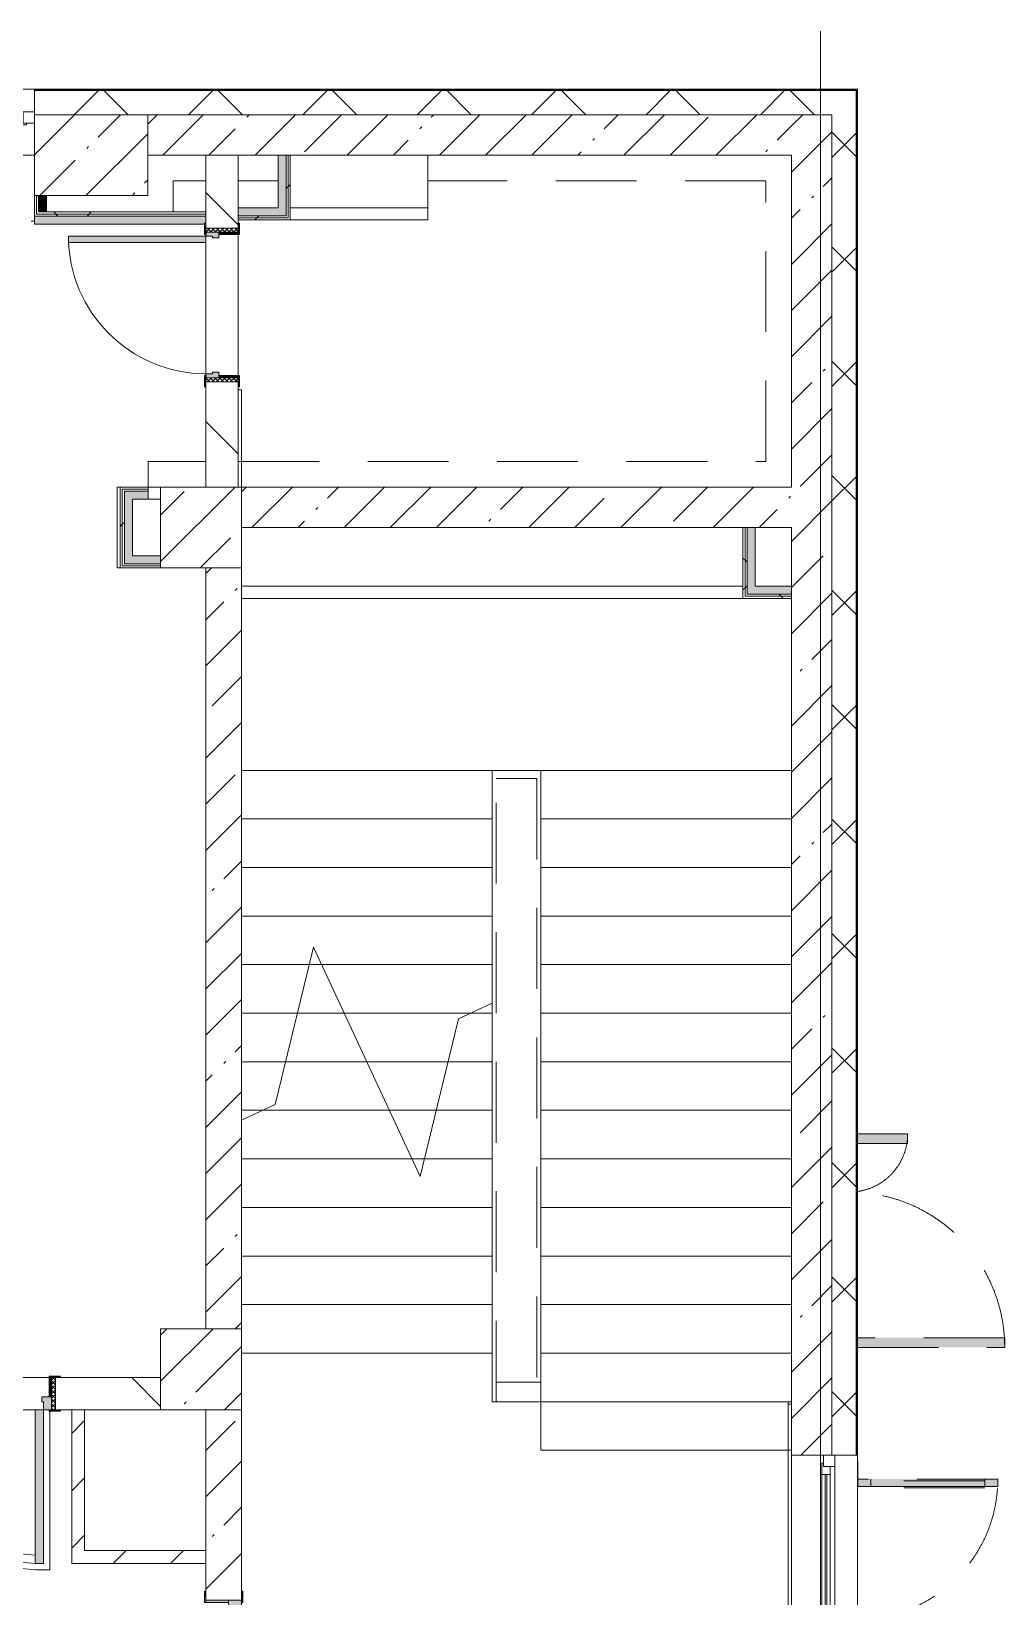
# Model space of a CAD drawing. Header units: millimetres. Extents: x 35363 to 232034, y -8553 to 29000.
# Drawn here: x 225154 to 231172, y 12246 to 21915 of the extents above; entities that cross this region are included whole.
import ezdxf

# ---------------------------------------------------------------- set-up
doc = ezdxf.new("R2010")
doc.units = ezdxf.units.MM
doc.linetypes.add('200_ШТРИХ__ш1_п0_6_', pattern=[800, 500, -300])
for name, color, linetype, lineweight in [('A-DETL-MBND-1', 7, '200_ШТРИХ__ш1_п0_6_', 9), ('A-GLAZ-2', 7, 'Continuous', 5), ('A-WALL', 7, 'Continuous', 9), ('A-WALL-2', 7, 'Continuous', 5), ('I-WALL-3', 7, 'Continuous', 5), ('S-COLS-1', 7, 'Continuous', 5), ('S-STRS-3', 7, 'Continuous', 5), ('S-STRS-MBND-2', 7, 'Continuous', 5), ('Оси', 7, 'Continuous', 9)]:
    doc.layers.add(name, color=color, linetype=linetype, lineweight=lineweight)
for name, color, linetype, lineweight, true_color in [('A-DOOR-3', 7, 'Continuous', 5, 0xaaaaaa), ('A-DOOR-4', 7, 'Continuous', 5, 0xe2e2e2), ('A-DOOR-FRAM-4', 7, 'Continuous', 5, 0xe2e2e2), ('A-DOOR-FRAM-5', 7, 'Continuous', 5, 0xaaaaaa), ('A-FLOR-1', 7, 'Continuous', 5, 0xaaaaaa), ('I-WALL-1', 7, 'Continuous', 5, 0xe7e7e7), ('I-WALL-2', 7, 'Continuous', 9, 0xe7e7e7)]:
    doc.layers.add(name, color=color, linetype=linetype, lineweight=lineweight, true_color=true_color)
pattern_1 = [(45, (105024.03, 0), (-285.1231, 285.1231), []), (45, (105309.15, 0), (-285.1231, 285.1231), [504.031, -100.806, 16.764, -84.042])]
pattern_2 = [(45, (105024.03, 0), (-353.5534, 353.5534), []), (135, (105024.03, 0), (-353.5534, -353.5534), [])]
pattern_3 = [(135, (105024.03, 0), (-353.5534, -353.5534), [])]
pattern_4 = [(45, (105024.03, 0), (-176.7767, 176.7767), [])]
pattern_5 = [(45, (105024, 0), (-530.33, 530.33), []), (135, (105024, 0), (-530.33, -530.33), [])]

# ---------------------------------------------------------------- blocks, each defined once
blk = doc.blocks.new('110_Дверь_СКБ_2Ст - Д-1_л_Лестничная клетка EIS60 2-32142534-2_6_2_птичка')
at = {"layer": 'A-DOOR-4'}
for points in [[(662.5, 110), (662.5, 1010), (612.5, 1010), (612.5, 110)], [(-587.5, 510), (-637.5, 510), (-637.5, 110), (-587.5, 110), (-587.5, 343)], [(712.5, 30), (697.5, 30), (697.5, -110), (712.5, -110)]]:
    blk.add_hatch(color=256, dxfattribs=at).paths.add_polyline_path(points)
h = blk.add_hatch(color=256, dxfattribs=at)
h.paths.add_polyline_path([(712.5, 110), (662.5, 110), (662.5, 60), (652.5, 60), (652.5, 30), (712.5, 30)])
h.paths.add_polyline_path([(-627.5, 30), (-627.5, 60), (-637.5, 60), (-637.5, 110), (-687.5, 110), (-687.5, 30)])
at = {"layer": 'A-DOOR-FRAM-4'}
for points in [[(-672.5, 110), (-672.5, 118), (-742.5, 118), (-742.5, 110)], [(767.5, 110), (767.5, 118), (697.5, 118), (697.5, 110)], [(-672.5, 30), (-687.5, 30), (-687.5, -110), (-672.5, -110)], [(-672.5, -110), (-742.5, -112.5), (-742.5, -118), (-672.5, -112.5)], [(767.5, -118), (767.5, -110), (697.5, -110), (697.5, -118)]]:
    blk.add_hatch(color=256, dxfattribs=at).paths.add_polyline_path(points)
at = {"layer": 'A-DOOR-3'}
for p, q in [((662.5, 1010), (612.5, 1010)), ((612.5, 1010), (612.5, 110)), ((662.5, 110), (662.5, 1010)), ((-637.5, 510), (-637.5, 110)), ((-587.5, 510), (-637.5, 510)), ((-587.5, 110), (-587.5, 510)), ((-637.5, 110), (-587.5, 110)), ((612.5, 110), (662.5, 110))]:
    blk.add_line(p, q, dxfattribs=at)
for centre, radius, start, end in [((662.5, 110), 900, 90, 180), ((-637.5, 110), 400, 360, 90)]:
    blk.add_arc(centre, radius, start, end, dxfattribs=at)
at = {"layer": 'A-DOOR-FRAM-5'}
for p, q in [((-672.5, 118), (-742.5, 118)), ((-742.5, 118), (-742.5, 110)), ((-742.5, 110), (-672.5, 110)), ((-637.5, 110), (-687.5, 110)), ((-687.5, 110), (-687.5, 30)), ((-672.5, 110), (-672.5, 118)), ((-637.5, 60), (-637.5, 110)), ((662.5, 110), (662.5, 60)), ((712.5, 110), (662.5, 110)), ((767.5, 118), (697.5, 118)), ((697.5, 118), (697.5, 110)), ((697.5, 110), (767.5, 110)), ((712.5, 30), (712.5, 110)), ((767.5, 110), (767.5, 118)), ((-687.5, 30), (-627.5, 30)), ((-672.5, 30), (-687.5, 30)), ((-687.5, 30), (-687.5, -110)), ((-672.5, -110), (-672.5, 30)), ((-627.5, 60), (-637.5, 60)), ((-627.5, 30), (-627.5, 60)), ((662.5, 60), (652.5, 60)), ((652.5, 60), (652.5, 30)), ((652.5, 30), (712.5, 30)), ((712.5, 30), (697.5, 30)), ((697.5, 30), (697.5, -110)), ((712.5, -110), (712.5, 30)), ((-672.5, -110), (-742.5, -110)), ((-742.5, -110), (-742.5, -118)), ((-742.5, -118), (-672.5, -118)), ((-687.5, -110), (-672.5, -110)), ((-672.5, -118), (-672.5, -110)), ((697.5, -110), (712.5, -110)), ((767.5, -110), (697.5, -110)), ((697.5, -110), (697.5, -118)), ((697.5, -118), (767.5, -118)), ((767.5, -118), (767.5, -110))]:
    blk.add_line(p, q, dxfattribs=at)
blk = doc.blocks.new('120_Окно_СКБ_1Ст - 120_Окно_СКБ_1Ст 900х2500_h_ с форточкой-V124-2_6_2_птичка')
at = {"layer": 'A-GLAZ-2'}
for p, q in [((-450, -127), (-450, -57)), ((-450, -57), (-380, -57)), ((450, -57), (-450, -57)), ((-380, -57), (-380, -127)), ((380, -87), (-380, -87)), ((-380, -87), (-380, -127)), ((-330, -137), (-330, -87)), ((330, -137), (330, -87)), ((380, -127), (380, -57)), ((380, -57), (450, -57)), ((380, -127), (380, -87)), ((450, -57), (450, -127)), ((-380, -127), (-450, -127)), ((-450, -127), (-400, -127)), ((-380, -127), (-400, -127)), ((-400, -127), (-400, -137)), ((-400, -137), (400, -137)), ((400, -137), (-400, -137)), ((-330, -107), (330, -107)), ((330, -117), (-330, -117)), ((450, -127), (380, -127)), ((400, -127), (380, -127)), ((400, -127), (449.8, -127)), ((400, -137), (400, -127))]:
    blk.add_line(p, q, dxfattribs=at)
blk = doc.blocks.new('120_Окно_СКБ_1Ст - 120_Окно_СКБ_1Ст 1200х2500_h_ с форточкой2-24160662-2_6_2_птичка')
at = {"layer": 'A-GLAZ-2'}
for p, q in [((-600, -127), (-600, -57)), ((-600, -57), (-530, -57)), ((600, -57), (-600, -57)), ((-530, -57), (-530, -127)), ((530, -87), (-530, -87)), ((-530, -87), (-530, -127)), ((-480, -137), (-480, -87)), ((480, -137), (480, -87)), ((530, -127), (530, -57)), ((530, -57), (600, -57)), ((530, -127), (530, -87)), ((600, -57), (600, -127)), ((-530, -127), (-600, -127)), ((-600, -127), (-550, -127)), ((-530, -127), (-550, -127)), ((-550, -127), (-550, -137)), ((-550, -137), (550, -137)), ((550, -137), (-550, -137)), ((-480, -107), (480, -107)), ((480, -117), (-480, -117)), ((600, -127), (530, -127)), ((550, -127), (530, -127)), ((550, -127), (600, -127)), ((550, -137), (550, -127))]:
    blk.add_line(p, q, dxfattribs=at)
blk = doc.blocks.new('110_Дверь_СКБ_1Ст_Внутренняя1 - Д-8 950x2100h_охрана-V121-2_6_2_птичка')
at = {"layer": 'A-DOOR-3'}
h = blk.add_hatch(dxfattribs=at)
h.set_pattern_fill('FP_96', color=256, style=0, pattern_type=2)
h.set_pattern_definition([(135, (1826.41, 164.685), (-14.14214, -14.14214), []), (225, (1826.41, 164.685), (14.14214, -14.14214), [])])
h.paths.add_polyline_path([(487.5, 100), (462.5, 100), (462.5, -100), (487.5, -100)])
at = {"layer": 'A-DOOR-4'}
h = blk.add_hatch(color=256, dxfattribs=at)
h.paths.add_polyline_path([(-437.5, 100), (-437.5, 20), (-402.5, 20), (-402.5, 60), (-412.5, 60), (-412.5, 100), (-421.3, 100)])
h.paths.add_polyline_path([(437.5, 100), (437.5, 60), (427.5, 60), (427.5, 20), (462.5, 20), (462.5, 100)])
at = {"layer": 'A-DOOR-FRAM-4'}
for points in [[(397.5, 950), (397.5, 100), (437.5, 100), (437.5, 950)], [(-492.5, 108), (-492.5, 100), (-422.5, 100), (-422.5, 108)], [(489.8, 108), (447.5, 108), (447.5, 100), (517.5, 100), (517.5, 108)], [(-422.5, 20), (-437.5, 20), (-437.5, -100), (-422.5, -100)], [(462.5, 20), (447.5, 20), (447.5, -100), (462.5, -100)], [(-492.5, -100), (-492.5, -108), (-422.5, -108), (-422.5, -100)], [(517.5, -100), (447.5, -100), (447.5, -108), (517.5, -108)]]:
    blk.add_hatch(color=256, dxfattribs=at).paths.add_polyline_path(points)
at = {"layer": 'A-DOOR-FRAM-5'}
h = blk.add_hatch(dxfattribs=at)
h.set_pattern_fill('FP_97', color=256, style=0, pattern_type=2)
h.set_pattern_definition([(45, (-296.384, 164.685), (-14.1421, 14.1421), []), (135, (-296.384, 164.685), (-14.1421, -14.1421), [])])
h.paths.add_polyline_path([(-437.5, 100), (-462.5, 100), (-462.5, -100), (-437.5, -100)])
at = {"layer": 'A-DOOR-3'}
for p, q in [((437.5, 950), (397.5, 950)), ((397.5, 950), (397.5, 100)), ((437.5, 100), (437.5, 950)), ((397.5, 100), (437.5, 100))]:
    blk.add_line(p, q, dxfattribs=at)
blk.add_arc((437.5, 100), 850, 90, 180, dxfattribs=at)
at = {"layer": 'A-DOOR-FRAM-5'}
for p, q in [((-422.5, 108), (-492.5, 108)), ((-492.5, 108), (-492.5, 100)), ((-492.5, 100), (-422.5, 100)), ((-437.5, 100), (-462.5, 100)), ((-462.5, 100), (-462.5, -100)), ((-412.5, 100), (-437.5, 100)), ((-437.5, 100), (-437.5, 20)), ((-437.5, -100), (-437.5, 100)), ((-422.5, 100), (-437.5, 100)), ((-437.5, 100), (-437.5, 99)), ((-437.5, 99), (-422.5, 99)), ((-422.5, 100), (-422.5, 108)), ((-422.5, 99), (-422.5, 100)), ((-412.5, 60), (-412.5, 100)), ((437.5, 100), (437.5, 60)), ((462.5, 100), (437.5, 100)), ((517.5, 108), (447.5, 108)), ((447.5, 108), (447.5, 100)), ((462.5, 100), (447.5, 100)), ((447.5, 100), (447.5, 99)), ((447.5, 100), (517.5, 100)), ((447.5, 99), (462.5, 99)), ((462.5, 20), (462.5, 100)), ((487.5, 100), (462.5, 100)), ((462.5, 100), (462.5, -100)), ((462.5, 99), (462.5, 100)), ((487.5, -100), (487.5, 100)), ((517.5, 100), (517.5, 108)), ((-437.5, 20), (-402.5, 20)), ((-422.5, 20), (-437.5, 20)), ((-437.5, 20), (-437.5, -100)), ((-422.5, -100), (-422.5, 20)), ((-402.5, 60), (-412.5, 60)), ((-402.5, 20), (-402.5, 60)), ((437.5, 60), (427.5, 60)), ((427.5, 60), (427.5, 20)), ((427.5, 20), (462.5, 20)), ((462.5, 20), (447.5, 20)), ((447.5, 20), (447.5, -100)), ((462.5, -100), (462.5, 20)), ((-422.5, -100), (-492.5, -100)), ((-492.5, -100), (-492.5, -108)), ((-492.5, -108), (-422.5, -108)), ((-462.5, -100), (-437.5, -100)), ((-437.5, -100), (-422.5, -100)), ((-422.5, -108), (-422.5, -100)), ((447.5, -100), (462.5, -100)), ((517.5, -100), (447.5, -100)), ((447.5, -100), (447.5, -108)), ((447.5, -108), (517.5, -108)), ((462.5, -100), (487.5, -100)), ((517.5, -108), (517.5, -100))]:
    blk.add_line(p, q, dxfattribs=at)
blk = doc.blocks.new('BSC_Колонна _Прямоугольная - 700х500-23282984-2_6_2_птичка')
at = {"layer": 'S-COLS-1'}
h = blk.add_hatch(dxfattribs=at)
h.set_pattern_fill('FP_148', color=256, style=0, pattern_type=2)
h.set_pattern_definition([(45, (-120500, -21150), (-285.1231, 285.1231), []), (45, (-120214.88, -21150), (-285.1231, 285.1231), [504.031, -100.806, 16.764, -84.042])])
h.paths.add_polyline_path([(-350, -250), (350, -250), (350, 250), (-350, 250), (-350, 65.7)])
for p, q in [((350, 250), (-350, 250)), ((-350, 250), (-350, -250)), ((350, -250), (350, 250)), ((-350, -250), (350, -250))]:
    blk.add_line(p, q, dxfattribs=at)
blk = doc.blocks.new('110_Дверь_СКБ_2Ст_Наружная - ДН-3_1_л__ Двухстворчатая 1200 х2900 из подвала EI30-23667726-2_6_2_птичка')
at = {"layer": 'A-DETL-MBND-1'}
for points in [[(679.5, 79), (679.5, 989), (619.5, 989), (619.5, 79)], [(-580.5, 79), (-580.5, 389), (-640.5, 389), (-640.5, 79)]]:
    blk.add_hatch(color=256, dxfattribs=at).paths.add_polyline_path(points)
for p, q in [((679.5, 989), (619.5, 989)), ((619.5, 989), (619.5, 79)), ((679.5, 79), (679.5, 989)), ((-640.5, 389), (-640.5, 79)), ((-580.5, 389), (-640.5, 389)), ((-580.5, 79), (-580.5, 389))]:
    blk.add_line(p, q, dxfattribs=at)
for centre, radius, start, end in [((679.5, 29), 960, 90, 176.98148), ((-640.5, 29), 360, 8.16602, 90)]:
    blk.add_arc(centre, radius, start, end, dxfattribs=at)
blk = doc.blocks.new('Дверь_Витражная_СКБ_2Ст - ВН-6-31912847-2_6_2_птичка')
at = {"layer": 'A-DETL-MBND-1'}
for points in [[(-643, -20), (-643, -370), (-598, -370), (-598, -20)], [(562, -884), (607, -884), (607, -20), (562, -20)]]:
    blk.add_hatch(color=256, dxfattribs=at).paths.add_polyline_path(points)
for p, q in [((-607, -20), (-715, -20)), ((-715, -20), (-607, -20)), ((-598, -20), (-643, -20)), ((-643, -370), (-643, -20)), ((-598, -20), (-643, -20)), ((-643, -20), (-643, -370)), ((-607, -370), (-607, -20)), ((-598, -370), (-598, -20)), ((-598, -370), (-598, -20)), ((562, -20), (607, -20)), ((562, -884), (562, -20)), ((562, -20), (562, -884)), ((607, -20), (562, -20)), ((607, -884), (607, -20)), ((607, -884), (607, -20)), ((607, -20), (715, -20)), ((607, -20), (715, -20)), ((607, -884), (607, -20)), ((-643, -100), (-598, -100)), ((-633, -290), (-633, -100)), ((-589, -290), (-589, -100)), ((553, -804), (553, -100)), ((607, -100), (562, -100)), ((597, -804), (597, -100)), ((-643, -290), (-598, -290)), ((-643, -370), (-598, -370)), ((-643, -370), (-598, -370)), ((607, -804), (562, -804)), ((607, -884), (562, -884)), ((562, -884), (607, -884))]:
    blk.add_line(p, q, dxfattribs=at)
for centre, radius, start, end in [((-607, -20), 350, 270, 0), ((607, -20), 864, 180, 270)]:
    blk.add_arc(centre, radius, start, end, dxfattribs=at)
blk = doc.blocks.new('BSC_Колонна _Прямоугольная - 500х500-22291386-2_6_2_птичка')
at = {"layer": 'S-COLS-1'}
h = blk.add_hatch(dxfattribs=at)
h.set_pattern_fill('FP_169', color=256, style=0, pattern_type=2)
h.set_pattern_definition([(45, (-121180, -13650), (-285.1231, 285.1231), []), (45, (-120894.88, -13650), (-285.1231, 285.1231), [504.031, -100.806, 16.764, -84.042])])
h.paths.add_polyline_path([(-250, -250), (250, -250), (250, 250), (-250, 250)])
for p, q in [((250, 250), (-250, 250)), ((-250, 250), (-250, -250)), ((250, -250), (250, 250)), ((-250, -250), (250, -250))]:
    blk.add_line(p, q, dxfattribs=at)
blk = doc.blocks.new('BSC_Колонна _Прямоугольная - 500х500-V179-2_6_2_птичка')
at = {"layer": 'S-COLS-1'}
h = blk.add_hatch(dxfattribs=at)
h.set_pattern_fill('FP_178', color=256, style=0, pattern_type=2)
h.set_pattern_definition([(45, (-121180, -18850), (-285.1231, 285.1231), []), (45, (-120894.88, -18850), (-285.1231, 285.1231), [504.031, -100.806, 16.764, -84.042])])
h.paths.add_polyline_path([(-250, -250), (250, -250), (250, 250), (-250, 250), (-250, 15.6)])
for p, q in [((250, 250), (-250, 250)), ((-250, 250), (-250, -250)), ((250, -250), (250, 250)), ((-250, -250), (250, -250))]:
    blk.add_line(p, q, dxfattribs=at)
blk = doc.blocks.new('110_Дверь_СКБ_2Ст - Д-6_п__ ДОО_Дв_1450x2100h_Дверь из раздевальной в коридор-32371698-2_6_2_птичка')
at = {"layer": 'A-DOOR-3'}
h = blk.add_hatch(dxfattribs=at)
h.set_pattern_fill('FP_184', color=256, style=0, pattern_type=2)
h.set_pattern_definition([(225, (1576.41, -164.685), (-14.14214, 14.14214), []), (135, (1576.41, -164.685), (14.14214, 14.14214), [])])
h.paths.add_polyline_path([(737.5, -100), (737.5, 100), (712.5, 100), (712.5, -100)])
at = {"layer": 'A-DOOR-4'}
h = blk.add_hatch(color=256, dxfattribs=at)
h.paths.add_polyline_path([(-637.5, -100), (-637.5, -50), (-627.5, -50), (-627.5, -20), (-687.5, -20), (-687.5, -100)])
h.paths.add_polyline_path([(662.5, -100), (712.5, -100), (712.5, -20), (652.5, -20), (652.5, -50), (662.5, -50)])
for points in [[(-637.5, -450), (-587.5, -450), (-587.5, -100), (-637.5, -100)], [(612.5, -1050), (662.5, -1050), (662.5, -100), (612.5, -100), (612.5, -509.9)]]:
    blk.add_hatch(color=256, dxfattribs=at).paths.add_polyline_path(points)
at = {"layer": 'A-DOOR-FRAM-4'}
for points in [[(-672.5, 100), (-672.5, 108), (-742.5, 108), (-742.5, 100)], [(-672.5, -20), (-672.5, 100), (-687.5, 100), (-687.5, -20)], [(767.5, 100), (767.5, 108), (697.5, 108), (697.5, 100)], [(712.5, -20), (712.5, 100), (697.5, 100), (697.5, -20)], [(-672.5, -108), (-672.5, -100), (-742.5, -100), (-742.5, -108)], [(767.5, -108), (767.5, -100), (697.5, -100), (697.5, -108)]]:
    blk.add_hatch(color=256, dxfattribs=at).paths.add_polyline_path(points)
at = {"layer": 'A-DOOR-FRAM-5'}
h = blk.add_hatch(dxfattribs=at)
h.set_pattern_fill('FP_185', color=256, style=0, pattern_type=2)
h.set_pattern_definition([(315, (-546.384, -164.685), (-14.1421, -14.1421), []), (225, (-546.384, -164.685), (-14.1421, 14.1421), [])])
h.paths.add_polyline_path([(-687.5, -100), (-687.5, 100), (-712.5, 100), (-712.5, -100)])
at = {"layer": 'A-DOOR-3'}
for p, q in [((-637.5, -100), (-587.5, -100)), ((-637.5, -450), (-637.5, -100)), ((-587.5, -100), (-587.5, -450)), ((612.5, -100), (662.5, -100)), ((612.5, -1050), (612.5, -100)), ((662.5, -100), (662.5, -1050)), ((-587.5, -450), (-637.5, -450)), ((662.5, -1050), (612.5, -1050))]:
    blk.add_line(p, q, dxfattribs=at)
for centre, radius, start, end in [((-637.5, -100), 350, 270, 0), ((662.5, -100), 950, 180, 270)]:
    blk.add_arc(centre, radius, start, end, dxfattribs=at)
at = {"layer": 'A-DOOR-FRAM-5'}
for p, q in [((-742.5, 108), (-672.5, 108)), ((-742.5, 100), (-742.5, 108)), ((-672.5, 100), (-742.5, 100)), ((-712.5, 100), (-687.5, 100)), ((-712.5, -100), (-712.5, 100)), ((-687.5, 100), (-687.5, -100)), ((-687.5, 100), (-672.5, 100)), ((-687.5, -20), (-687.5, 100)), ((-672.5, 108), (-672.5, 100)), ((-672.5, 100), (-672.5, -20)), ((697.5, 100), (697.5, 108)), ((697.5, 108), (767.5, 108)), ((697.5, -20), (697.5, 100)), ((697.5, 100), (712.5, 100)), ((767.5, 100), (697.5, 100)), ((712.5, -100), (712.5, 100)), ((712.5, 100), (737.5, 100)), ((712.5, 100), (712.5, -20)), ((737.5, 100), (737.5, -100)), ((767.5, 108), (767.5, 100)), ((-687.5, -20), (-627.5, -20)), ((-687.5, -100), (-687.5, -20)), ((-672.5, -20), (-687.5, -20)), ((-637.5, -50), (-637.5, -100)), ((-627.5, -50), (-637.5, -50)), ((-627.5, -20), (-627.5, -50)), ((652.5, -20), (712.5, -20)), ((652.5, -50), (652.5, -20)), ((662.5, -50), (652.5, -50)), ((662.5, -100), (662.5, -50)), ((712.5, -20), (697.5, -20)), ((712.5, -20), (712.5, -100)), ((-742.5, -100), (-672.5, -100)), ((-742.5, -108), (-742.5, -100)), ((-672.5, -108), (-742.5, -108)), ((-687.5, -100), (-712.5, -100)), ((-637.5, -100), (-687.5, -100)), ((-672.5, -100), (-672.5, -108)), ((712.5, -100), (662.5, -100)), ((697.5, -108), (697.5, -100)), ((697.5, -100), (767.5, -100)), ((767.5, -108), (697.5, -108)), ((737.5, -100), (712.5, -100)), ((767.5, -100), (767.5, -108))]:
    blk.add_line(p, q, dxfattribs=at)
blk = doc.blocks.new('Зашивка приборов отопления30 - Зашивка приборов отопления-33323465-2_6_2_птичка')
at = {"layer": 'A-WALL-2'}
for p, q in [((121290.8, 18669.6), (124390.8, 18669.6)), ((124390.8, 18669.6), (121290.8, 18669.6)), ((121290.8, 18594.6), (124390.8, 18594.6))]:
    blk.add_line(p, q, dxfattribs=at)
blk = doc.blocks.new('Зашивка приборов отопления44 - Зашивка приборов отопления-33398827-2_6_2_птичка')
at = {"layer": 'A-WALL-2'}
for p, q in [((122140.8, 18669.6), (122140.8, 18994.6)), ((121290.8, 18669.6), (122140.8, 18669.6)), ((122141.3, 18669.6), (121290.8, 18669.6)), ((122141.3, 18594.6), (122141.3, 18669.6)), ((121290.8, 18594.6), (122141.3, 18594.6))]:
    blk.add_line(p, q, dxfattribs=at)

msp = doc.modelspace()

# ---------------------------------------------------------------- hatches: boundary and pattern name
at = {"layer": 'A-WALL-2'}
h = msp.add_hatch(dxfattribs=at)
h.set_pattern_fill('FP_83', color=256, style=0, pattern_type=2)
h.set_pattern_definition(pattern_2)
h.paths.add_polyline_path([(230104, 21400), (230254, 21400), (230254, 21550), (225174.2, 21550), (225174.2, 21400), (229420.4, 21400)])
h.paths.add_polyline_path([(211074, 21400), (211874.5, 21400), (211874.5, 21550), (210574.2, 21550), (210574.2, 21400)])
h.paths.add_polyline_path([(212774.5, 21400), (214074.5, 21400), (214074.5, 21550), (212774.5, 21550)])
h.paths.add_polyline_path([(215374, 21400), (216274, 21400), (216274, 21550), (214974.5, 21550), (214974.5, 21400)])
h.paths.add_polyline_path([(224274.2, 21400), (224274.2, 21550), (222924.5, 21550), (222924.5, 21400), (223953.8, 21400)])
h.paths.add_polyline_path([(221124.5, 21400), (222024.5, 21400), (222024.5, 21550), (220624.5, 21550), (220624.5, 21400)])
h.paths.add_polyline_path([(217174, 21400), (218324.5, 21400), (218324.5, 21550), (217174, 21550)])
h.paths.add_polyline_path([(207553.9, 21400), (208274.2, 21400), (208274.2, 21550), (207074, 21550), (207074, 21400)])
h.paths.add_polyline_path([(203909.5, 21400), (206174, 21400), (206174, 21550), (201634, 21550), (201634, 21400), (202087.3, 21400)])
h.paths.add_polyline_path([(198334, 21400), (198334, 21550), (198084, 21550), (198084, 21400)])
h = msp.add_hatch(dxfattribs=at)
h.set_pattern_fill('FP_83', color=256, style=0, pattern_type=2)
h.set_pattern_definition(pattern_2)
h.paths.add_polyline_path([(230104, -250), (230254, -250), (230254, 7700), (230104, 7700), (230104, -100)])
h.paths.add_polyline_path([(230254, 10000), (230254, 11920), (230104, 11920), (230104, 10000)])
h.paths.add_polyline_path([(230254, 13120), (230254, 21400), (230104, 21400), (230104, 13120)])
at = {"layer": 'I-WALL-1'}
for points in [[(226687.1, 20775), (226730, 20775), (226730, 21150), (226680, 21150), (226680, 20775)], [(226680, 20775), (226680, 20825), (226434, 20825), (226434, 20775)], [(226226, 20724), (226231.5, 20730), (226234, 20730), (226231.5, 20774), (225174, 20774), (225174, 20724), (225776, 20724)], [(225779.6, 18625), (225776, 19025), (225729.6, 19025), (225729.6, 18625), (225776, 18625)], [(229629, 18487.5), (229629, 18850), (229579, 18850), (229579, 18487.5)], [(225954, 18625), (225954, 18675), (225779.6, 18675), (225779.6, 18625)], [(229854, 18437.5), (229854, 18487.5), (229579, 18487.5), (229579, 18437.5)]]:
    msp.add_hatch(color=256, dxfattribs=at).paths.add_polyline_path(points)
at = {"layer": 'I-WALL-2'}
for points in [[(225249, 20799), (225249, 20900), (225199, 20900), (225199, 20799)], [(225779.6, 19025), (225876, 19025), (225876, 19075), (225729.6, 19075), (225729.6, 19025), (225776, 19025)]]:
    msp.add_hatch(color=256, dxfattribs=at).paths.add_polyline_path(points)
at = {"layer": 'I-WALL-3'}
h = msp.add_hatch(dxfattribs=at)
h.set_pattern_fill('FP_91', color=256, style=0, pattern_type=2)
h.set_pattern_definition(pattern_1)
h.paths.add_polyline_path([(222024.5, 21150), (222024.5, 21400), (221124.5, 21400), (221124.5, 21150), (221220.5, 21150)])
h.paths.add_polyline_path([(222924.5, 21150), (224274.2, 21150), (224274.2, 21400), (222924.5, 21400), (222924.5, 21215.7)])
h.paths.add_polyline_path([(226231.5, 21150), (226234, 21150), (226234, 21400), (225874, 21400), (225874, 21150)])
h.paths.add_polyline_path([(218324.5, 21150), (218324.5, 21400), (217174, 21400), (217174, 21150)])
h.paths.add_polyline_path([(213174, 21150), (214074.5, 21150), (214074.5, 21400), (212774.5, 21400), (212774.5, 21150), (213020.5, 21150)])
h.paths.add_polyline_path([(206161.5, 21150), (206174, 21150), (206174, 21400), (205824, 21400), (205824, 21150), (206149, 21150)])
h.paths.add_polyline_path([(208274.2, 21150), (208274.2, 21400), (207074, 21400), (207074, 21150), (207553.9, 21150)])
h.paths.add_polyline_path([(211874.5, 21150), (211874.5, 21400), (211074, 21400), (211074, 21150), (211198.3, 21150)])
h.paths.add_polyline_path([(214974.5, 21150), (215374, 21150), (215374, 21400), (214974.5, 21400), (214974.5, 21215.7)])
h.paths.add_polyline_path([(216074, 21150), (216274, 21150), (216274, 21400), (216074, 21400), (216074, 21215.7)])
h = msp.add_hatch(dxfattribs=at)
h.set_pattern_fill('FP_91', color=256, style=0, pattern_type=2)
h.set_pattern_definition(pattern_1)
h.paths.add_polyline_path([(229854, 21150), (229854, 21400), (226234, 21400), (226234, 21150), (229420.4, 21150)])
h = msp.add_hatch(dxfattribs=at)
h.set_pattern_fill('FP_91', color=256, style=0, pattern_type=2)
h.set_pattern_definition(pattern_1)
h.paths.add_polyline_path([(230104, 10600), (230104, 11920), (229854, 11920), (229854, 10600), (229875.9, 10600)])
h.paths.add_polyline_path([(229854, 13120), (230104, 13120), (230104, 21400), (229854, 21400), (229854, 13577.7)])
h = msp.add_hatch(dxfattribs=at)
h.set_pattern_fill('FP_94', color=256, style=0, pattern_type=2)
h.set_pattern_definition(pattern_3)
h.paths.add_polyline_path([(226234, 19100), (226434, 19100), (226434, 19750), (226234, 19750), (226234, 19453.1)])
h.paths.add_polyline_path([(226434, 20700), (226434, 21150), (226234, 21150), (226234, 20700)])
h = msp.add_hatch(dxfattribs=at)
h.set_pattern_fill('FP_183', color=256, style=0, pattern_type=2)
h.set_pattern_definition(pattern_5)
h.paths.add_polyline_path([(226742.5, 20762.5), (226742.5, 21150), (226730, 21150), (226730, 20762.5)])
h = msp.add_hatch(dxfattribs=at)
h.set_pattern_fill('FP_183', color=256, style=0, pattern_type=2)
h.set_pattern_definition(pattern_5)
h.paths.add_polyline_path([(226755, 20750), (226755, 21150), (226742.5, 21150), (226742.5, 20750)])
h = msp.add_hatch(dxfattribs=at)
h.set_pattern_fill('FP_183', color=256, style=0, pattern_type=2)
h.set_pattern_definition(pattern_5)
h.paths.add_polyline_path([(225199, 20799), (225199, 20900), (225186.5, 20900), (225186.5, 20799)])
h = msp.add_hatch(dxfattribs=at)
h.set_pattern_fill('FP_183', color=256, style=0, pattern_type=2)
h.set_pattern_definition(pattern_5)
h.paths.add_polyline_path([(226234, 20786.5), (226231.5, 20799), (225186.5, 20799), (225186.5, 20786.5), (226231.5, 20786.5)])
h = msp.add_hatch(dxfattribs=at)
h.set_pattern_fill('FP_183', color=256, style=0, pattern_type=2)
h.set_pattern_definition(pattern_5)
h.paths.add_polyline_path([(226234, 20774), (226231.5, 20786.5), (225174, 20786.5), (225174, 20774), (226231.5, 20774)])
h = msp.add_hatch(dxfattribs=at)
h.set_pattern_fill('FP_183', color=256, style=0, pattern_type=2)
h.set_pattern_definition(pattern_5)
h.paths.add_polyline_path([(226687.1, 20762.5), (226730, 20762.5), (226730, 20775), (226434, 20775), (226434, 20762.5), (226680, 20762.5)])
h = msp.add_hatch(dxfattribs=at)
h.set_pattern_fill('FP_183', color=256, style=0, pattern_type=2)
h.set_pattern_definition(pattern_5)
h.paths.add_polyline_path([(226434, 20750), (226742.5, 20750), (226742.5, 20762.5), (226434, 20762.5)])
h = msp.add_hatch(dxfattribs=at)
h.set_pattern_fill('FP_183', color=256, style=0, pattern_type=2)
h.set_pattern_definition(pattern_5)
h.paths.add_polyline_path([(225717.1, 18600), (225717.1, 19087.5), (225704.6, 19087.5), (225704.6, 18600)])
h = msp.add_hatch(dxfattribs=at)
h.set_pattern_fill('FP_183', color=256, style=0, pattern_type=2)
h.set_pattern_definition(pattern_5)
h.paths.add_polyline_path([(225729.6, 18612.5), (225729.6, 19075), (225717.1, 19075), (225717.1, 18612.5)])
h = msp.add_hatch(dxfattribs=at)
h.set_pattern_fill('FP_91', color=256, style=0, pattern_type=2)
h.set_pattern_definition(pattern_1)
h.paths.add_polyline_path([(229566.5, 18850), (229854, 18850), (229854, 19100), (226454, 19100), (226454, 18850), (229554, 18850)])
h = msp.add_hatch(dxfattribs=at)
h.set_pattern_fill('FP_183', color=256, style=0, pattern_type=2)
h.set_pattern_definition(pattern_5)
h.paths.add_polyline_path([(229566.5, 18425), (229566.5, 18850), (229554, 18850), (229554, 18425)])
h = msp.add_hatch(dxfattribs=at)
h.set_pattern_fill('FP_183', color=256, style=0, pattern_type=2)
h.set_pattern_definition(pattern_5)
h.paths.add_polyline_path([(229579, 18437.5), (229579, 18850), (229566.5, 18850), (229566.5, 18437.5)])
h = msp.add_hatch(dxfattribs=at)
h.set_pattern_fill('FP_91', color=256, style=0, pattern_type=2)
h.set_pattern_definition(pattern_1)
h.paths.add_polyline_path([(226234, 10600), (226454, 10600), (226454, 10825), (226234, 10825), (226234, 10639.9)])
h.paths.add_polyline_path([(226404, 12225), (226454, 12225), (226454, 13400), (226234, 13400), (226234, 12225), (226374, 12225)])
h.paths.add_polyline_path([(226247.2, 13900), (226454, 13900), (226454, 18600), (226234, 18600), (226234, 13900)])
h = msp.add_hatch(dxfattribs=at)
h.set_pattern_fill('FP_183', color=256, style=0, pattern_type=2)
h.set_pattern_definition(pattern_5)
h.paths.add_polyline_path([(229854, 18412.5), (229854, 18425), (229554, 18425), (229554, 18412.5)])
h = msp.add_hatch(dxfattribs=at)
h.set_pattern_fill('FP_183', color=256, style=0, pattern_type=2)
h.set_pattern_definition(pattern_5)
h.paths.add_polyline_path([(229854, 18425), (229854, 18437.5), (229566.5, 18437.5), (229566.5, 18425)])
h = msp.add_hatch(dxfattribs=at)
h.set_pattern_fill('FP_94', color=256, style=0, pattern_type=2)
h.set_pattern_definition(pattern_3)
h.paths.add_polyline_path([(225954, 13400), (225954, 13600), (225304, 13600), (225304, 13400), (225776, 13400)])
h.paths.add_polyline_path([(221220.5, 13400), (223854, 13400), (223854, 13600), (221124.5, 13600), (221124.5, 13400)])
h = msp.add_hatch(dxfattribs=at)
h.set_pattern_fill('FP_95', color=256, style=0, pattern_type=2)
h.set_pattern_definition(pattern_4)
h.paths.add_polyline_path([(225484, 12450), (225484, 13400), (225404, 13400), (225404, 12450)])
h = msp.add_hatch(dxfattribs=at)
h.set_pattern_fill('FP_95', color=256, style=0, pattern_type=2)
h.set_pattern_definition(pattern_4)
h.paths.add_polyline_path([(225484, 12450), (226234, 12450), (226234, 12530), (225484, 12530)])

# ---------------------------------------------------------------- linework, layer by layer
at = {"layer": 'A-DETL-MBND-1'}
for p, q in [((226231.5, 20992), (226032, 20992)), ((226032, 20992), (226032, 20799)), ((226680, 20992), (226434, 20992)), ((229696, 20992), (227605, 20992)), ((229696, 19258), (229696, 20992)), ((225154.2, 20742), (225174, 20742)), ((225876, 19100), (225876, 19258)), ((225876, 19258), (226234, 19258)), ((226434, 19258), (229696, 19258)), ((225876, 19025), (225954, 19025)), ((228029, 13450), (228029, 17300)), ((228279, 17300), (228029, 17300)), ((228279, 17300), (228279, 13570)), ((228029, 13570), (228304, 13570))]:
    msp.add_line(p, q, dxfattribs=at)
at = {"layer": 'A-FLOR-1'}
for p, q in [((226234, 19800), (226234, 20610)), ((226234, 20610), (226234, 19800)), ((226434, 19700), (226454, 19700)), ((226454, 19700), (226454, 19100)), ((225684.6, 18600), (225684.6, 19100)), ((225684.6, 19100), (225704.6, 19100)), ((225876, 19100), (225954, 19100)), ((225704.6, 18600), (225684.6, 18600)), ((228004, 13450), (228004, 13750)), ((229833, 13450), (228004, 13450)), ((229833, 10600), (229833, 13450)), ((225179, 13400), (223984.9, 13400)), ((225269, 12411.9), (225269, 13392)), ((229854, 13435), (229833, 13435))]:
    msp.add_line(p, q, dxfattribs=at)
for radius, start, end in [(910, 180.6926, 267.00995), (1000, 193.54971, 272.43764)]:
    msp.add_arc((225226.5, 13411), radius, start, end, dxfattribs=at)
at = {"layer": 'A-WALL'}
for p, q in [((230257, 21553), (225174.2, 21553)), ((230254, 21550), (225174.2, 21550)), ((230254, 13120), (230254, 21550)), ((230257, 13120), (230257, 21553)), ((226234, 21400), (225874, 21400)), ((230104, 21400), (230104, 13120)), ((226434, 21150), (226234, 21150)), ((226755, 21150), (226680, 21150)), ((226730, 20775), (226730, 21150)), ((226742.5, 20762.5), (226742.5, 21150)), ((225186.5, 20786.5), (225186.5, 20900)), ((225199, 20799), (225199, 20900)), ((225199, 20799), (225249, 20799)), ((226234, 20774), (225174, 20774)), ((226234, 20786.5), (225186.5, 20786.5)), ((226434, 20775), (226730, 20775)), ((226434, 20762.5), (226742.5, 20762.5)), ((225717.1, 19087.5), (225717.1, 18612.5)), ((225717.1, 19087.5), (225876, 19087.5)), ((225729.6, 19075), (225729.6, 18625)), ((225729.6, 19075), (225876, 19075)), ((229629, 18850), (229554, 18850)), ((229566.5, 18850), (229566.5, 18425)), ((229579, 18850), (229579, 18437.5)), ((225717.1, 18612.5), (225954, 18612.5)), ((225729.6, 18625), (225954, 18625)), ((229854, 18412.5), (229854, 18487.5)), ((229566.5, 18425), (229854, 18425)), ((229579, 18437.5), (229854, 18437.5)), ((225484, 13400), (225404, 13400)), ((226234, 12450), (226234, 12530))]:
    msp.add_line(p, q, dxfattribs=at)
at = {"layer": 'A-WALL-2'}
for p, q in [((230262, 21558), (216274, 21558)), ((225174.2, 21558), (225174.2, 21400)), ((230262, -258), (230262, 21558)), ((226234, 21400), (230104, 21400)), ((230104, 13120), (230262, 13120))]:
    msp.add_line(p, q, dxfattribs=at)
at = {"layer": 'I-WALL-3'}
for p, q in [((225174, 21150), (223539.5, 21150)), ((225874, 21150), (226234, 21150)), ((226234, 21150), (226234, 20730)), ((226434, 21150), (226680, 21150)), ((226434, 20730), (226434, 21150)), ((226680, 21150), (226680, 20825)), ((226755, 21150), (229854, 21150)), ((226755, 20750), (226755, 21150)), ((229854, 21150), (229854, 19100)), ((225174, 20900), (225174, 20724)), ((225249, 20799), (225249, 20900)), ((226234, 20799), (225249, 20799)), ((226234, 20730), (226234, 20799)), ((226680, 20825), (226434, 20825)), ((225174, 20724), (226226, 20724)), ((226434, 20750), (226755, 20750)), ((226234, 19800), (226234, 20610)), ((226434, 20660), (226434, 19790)), ((226234, 19720), (226234, 19100)), ((226434, 19100), (226434, 19720)), ((225704.6, 19100), (225704.6, 18600)), ((225876, 19100), (225704.6, 19100)), ((225876, 19025), (225876, 19100)), ((229854, 19100), (226454, 19100)), ((225779.6, 18675), (225779.6, 19025)), ((225779.6, 19025), (225876, 19025)), ((226454, 18850), (229554, 18850)), ((229554, 18850), (229554, 18412.5)), ((229629, 18850), (229854, 18850)), ((229629, 18487.5), (229629, 18850)), ((229854, 18850), (229854, 18487.5)), ((225954, 18675), (225779.6, 18675)), ((225704.6, 18600), (225954, 18600)), ((226234, 18600), (226234, 13900)), ((226454, 13900), (226454, 18600)), ((229854, 18487.5), (229629, 18487.5)), ((229554, 18412.5), (229854, 18412.5)), ((229854, 18412.5), (229854, 10600)), ((223894, 13600), (225264, 13600)), ((225954, 13600), (225334, 13600)), ((225334, 13400), (225404, 13400)), ((225404, 13400), (225404, 12450)), ((225484, 13400), (225954, 13400)), ((225484, 12530), (225484, 13400)), ((226234, 13400), (226234, 12530)), ((226454, 12280), (226454, 13400)), ((229854, 13120), (230104, 13120)), ((226234, 12530), (225484, 12530)), ((225404, 12450), (226234, 12450)), ((226234, 12450), (226234, 12280))]:
    msp.add_line(p, q, dxfattribs=at)
at = {"layer": 'S-STRS-3'}
for p, q in [((226454, 17350), (228004, 17350)), ((226454, 17350), (228004, 17350)), ((228004, 17350), (228304, 17350)), ((228004, 17050), (228004, 17350)), ((229854, 17350), (228304, 17350)), ((228304, 17350), (228304, 17050)), ((229854, 17350), (228304, 17350)), ((226454, 17050), (228004, 17050)), ((226454, 17050), (228004, 17050)), ((228004, 16750), (228004, 17050)), ((228304, 17050), (228304, 16750)), ((229854, 17050), (228304, 17050)), ((229854, 17050), (228304, 17050)), ((226454, 16750), (228004, 16750)), ((226454, 16750), (228004, 16750)), ((228004, 16450), (228004, 16750)), ((228304, 16750), (228304, 16450)), ((229854, 16750), (228304, 16750)), ((229854, 16750), (228304, 16750)), ((226454, 16450), (228004, 16450)), ((226454, 16450), (228004, 16450)), ((228004, 16150), (228004, 16450)), ((228304, 16450), (228304, 16150)), ((229854, 16450), (228304, 16450)), ((229854, 16450), (228304, 16450)), ((226454, 16150), (226872.6, 16150)), ((226454, 16150), (226872.6, 16150)), ((226872.6, 16150), (226949.2, 16150)), ((226872.6, 16150), (226949.2, 16150)), ((226949.2, 16150), (228004, 16150)), ((226949.2, 16150), (228004, 16150)), ((228004, 15911.4), (228004, 16150)), ((228304, 16150), (228304, 15850)), ((229854, 16150), (228304, 16150)), ((229854, 16150), (228304, 16150)), ((228004, 15850), (228004, 15911.4)), ((226454, 15850), (226799.7, 15850)), ((226454, 15850), (226799.7, 15850)), ((226799.7, 15850), (227089.1, 15850)), ((226799.7, 15850), (227089.1, 15850)), ((227089.1, 15850), (227872.4, 15850)), ((227089.1, 15850), (227872.4, 15850)), ((227872.4, 15850), (228004, 15850)), ((227872.4, 15850), (228004, 15850)), ((228004, 15550), (228004, 15850)), ((228304, 15850), (228304, 15550)), ((229854, 15850), (228304, 15850)), ((229854, 15850), (228304, 15850)), ((226454, 15550), (226726.8, 15550)), ((226454, 15550), (226726.8, 15550)), ((226726.8, 15550), (227229, 15550)), ((226726.8, 15550), (227229, 15550)), ((227229, 15550), (227731.3, 15550)), ((227229, 15550), (227731.3, 15550)), ((227731.3, 15550), (228004, 15550)), ((227731.3, 15550), (228004, 15550)), ((228004, 15250), (228004, 15550)), ((228304, 15550), (228304, 15250)), ((229854, 15550), (228304, 15550)), ((229854, 15550), (228304, 15550)), ((226454, 15250), (226585.7, 15250)), ((226454, 15250), (226585.7, 15250)), ((226585.7, 15250), (227368.9, 15250)), ((226585.7, 15250), (227368.9, 15250)), ((227368.9, 15250), (227658.4, 15250)), ((227368.9, 15250), (227658.4, 15250)), ((227658.4, 15250), (228004, 15250)), ((227658.4, 15250), (228004, 15250)), ((228004, 14950), (228004, 15250)), ((228304, 15250), (228304, 14950)), ((229854, 15250), (228304, 15250)), ((229854, 15250), (228304, 15250)), ((226454, 14950), (227508.8, 14950)), ((226454, 14950), (227508.8, 14950)), ((227508.8, 14950), (227585.5, 14950)), ((227508.8, 14950), (227585.5, 14950)), ((227585.5, 14950), (228004, 14950)), ((227585.5, 14950), (228004, 14950)), ((228004, 14650), (228004, 14950)), ((228304, 14950), (228304, 14650)), ((229854, 14950), (228304, 14950)), ((229854, 14950), (228304, 14950)), ((226454, 14650), (228004, 14650)), ((226454, 14650), (228004, 14650)), ((228004, 14350), (228004, 14650)), ((228304, 14650), (228304, 14350)), ((229854, 14650), (228304, 14650)), ((229854, 14650), (228304, 14650)), ((226454, 14350), (228004, 14350)), ((226454, 14350), (228004, 14350)), ((228004, 14050), (228004, 14350)), ((228304, 14350), (228304, 14050)), ((229854, 14350), (228304, 14350)), ((229854, 14350), (228304, 14350)), ((226454, 14050), (228004, 14050)), ((226454, 14050), (228004, 14050)), ((228004, 13750), (228004, 14050)), ((228304, 14050), (228304, 13750)), ((229854, 14050), (228304, 14050)), ((229854, 14050), (228304, 14050)), ((226454, 13750), (228004, 13750)), ((226454, 13750), (228004, 13750)), ((228304, 13750), (228304, 13450)), ((229854, 13750), (228304, 13750)), ((229854, 13750), (228304, 13750)), ((229854, 13450), (228304, 13450))]:
    msp.add_line(p, q, dxfattribs=at)
at = {"layer": 'S-STRS-MBND-2'}
for p, q in [((226454, 18850), (226454, 17350)), ((229854, 18850), (226454, 18850)), ((229854, 17350), (229854, 18850)), ((226454, 17350), (228004, 17350)), ((226454, 15850), (226454, 17350)), ((226454, 17350), (228004, 17350)), ((228004, 17350), (228304, 17350)), ((228004, 15911.4), (228004, 17350)), ((229854, 17350), (228304, 17350)), ((228304, 17350), (228304, 13150)), ((229854, 17350), (228304, 17350)), ((229854, 17350), (229854, 13150)), ((226454, 17050), (228004, 17050)), ((226454, 17050), (228004, 17050)), ((229854, 17050), (228304, 17050)), ((229854, 17050), (228304, 17050)), ((226454, 16750), (228004, 16750)), ((226454, 16750), (228004, 16750)), ((229854, 16750), (228304, 16750)), ((229854, 16750), (228304, 16750)), ((226454, 16450), (228004, 16450)), ((226454, 16450), (228004, 16450)), ((229854, 16450), (228304, 16450)), ((229854, 16450), (228304, 16450)), ((226898.9, 16258.1), (226662.6, 15285.9)), ((227559.2, 14841.9), (226898.9, 16258.1)), ((226454, 16150), (226872.6, 16150)), ((226454, 16150), (226872.6, 16150)), ((226949.2, 16150), (228004, 16150)), ((226949.2, 16150), (228004, 16150)), ((229854, 16150), (228304, 16150)), ((229854, 16150), (228304, 16150)), ((228004, 15911.4), (227795.5, 15814.1)), ((226454, 15850), (226799.7, 15850)), ((226454, 15850), (226799.7, 15850)), ((227089.1, 15850), (227872.4, 15850)), ((227089.1, 15850), (227872.4, 15850)), ((227795.5, 15814.1), (227559.2, 14841.9)), ((229854, 15850), (228304, 15850)), ((229854, 15850), (228304, 15850)), ((226454, 15550), (226726.8, 15550)), ((226454, 15550), (226726.8, 15550)), ((227229, 15550), (227731.3, 15550)), ((227229, 15550), (227731.3, 15550)), ((229854, 15550), (228304, 15550)), ((229854, 15550), (228304, 15550)), ((226662.6, 15285.9), (226454, 15188.6)), ((226454, 15250), (226585.7, 15250)), ((226454, 15250), (226585.7, 15250)), ((227368.9, 15250), (227658.4, 15250)), ((227368.9, 15250), (227658.4, 15250)), ((229854, 15250), (228304, 15250)), ((229854, 15250), (228304, 15250)), ((227508.8, 14950), (227585.5, 14950)), ((227508.8, 14950), (227585.5, 14950)), ((229854, 14950), (228304, 14950)), ((229854, 14950), (228304, 14950)), ((229854, 14650), (228304, 14650)), ((229854, 14650), (228304, 14650)), ((229854, 14350), (228304, 14350)), ((229854, 14350), (228304, 14350)), ((229854, 14050), (228304, 14050)), ((229854, 14050), (228304, 14050)), ((229854, 13750), (228304, 13750)), ((229854, 13750), (228304, 13750)), ((229854, 13450), (228304, 13450)), ((229854, 13450), (228304, 13450)), ((229854, 13150), (228304, 13150))]:
    msp.add_line(p, q, dxfattribs=at)
at = {"layer": 'Оси'}
msp.add_line((230034, 10029.8), (230034, 21915.1), dxfattribs=at)

# ---------------------------------------------------------------- block references
at = {"layer": 'A-DETL-MBND-1'}
for name, p, rotation in [('110_Дверь_СКБ_2Ст_Наружная - ДН-3_1_л__ Двухстворчатая 1200 х2900 из подвала EI30-23667726-2_6_2_птичка', (230183, 14464.5), 269.9999999999999), ('Дверь_Витражная_СКБ_2Ст - ВН-6-31912847-2_6_2_птичка', (230245, 12365), 89.99999999999957)]:
    msp.add_blockref(name, p, dxfattribs=dict(at, rotation=rotation))
at = {"layer": 'A-DOOR-3'}
for name, p, rotation in [('110_Дверь_СКБ_1Ст_Внутренняя1 - Д-8 950x2100h_охрана-V121-2_6_2_птичка', (226334, 20212.5), 89.99999999999991), ('110_Дверь_СКБ_2Ст - Д-1_л_Лестничная клетка EIS60 2-32142534-2_6_2_птичка', (226344, 11537.5), 269.9999999999999)]:
    msp.add_blockref(name, p, dxfattribs=dict(at, rotation=rotation))
msp.add_blockref('110_Дверь_СКБ_2Ст - Д-6_п__ ДОО_Дв_1450x2100h_Дверь из раздевальной в коридор-32371698-2_6_2_птичка', (224566.5, 13500), dxfattribs=at)
at = {"layer": 'A-GLAZ-2'}
msp.add_blockref('120_Окно_СКБ_1Ст - 120_Окно_СКБ_1Ст 900х2500_h_ с форточкой-V124-2_6_2_птичка', (224724.2, 21475), dxfattribs=at)
at = {"layer": 'A-GLAZ-2', "rotation": 269.9999999999999}
msp.add_blockref('120_Окно_СКБ_1Ст - 120_Окно_СКБ_1Ст 1200х2500_h_ с форточкой2-24160662-2_6_2_птичка', (230179, 12520), dxfattribs=at)
at = {"layer": 'A-WALL-2'}
for name, p in [('Зашивка приборов отопления44 - Зашивка приборов отопления-33398827-2_6_2_птичка', (105464.2, 2155.4)), ('Зашивка приборов отопления30 - Зашивка приборов отопления-33323465-2_6_2_птичка', (105163.2, -182.1))]:
    msp.add_blockref(name, p, dxfattribs=at)
at = {"layer": 'S-COLS-1'}
for name, p in [('BSC_Колонна _Прямоугольная - 700х500-23282984-2_6_2_птичка', (225524, 21150)), ('BSC_Колонна _Прямоугольная - 500х500-V179-2_6_2_птичка', (226204, 18850)), ('BSC_Колонна _Прямоугольная - 500х500-22291386-2_6_2_птичка', (226204, 13650))]:
    msp.add_blockref(name, p, dxfattribs=at)

doc.saveas('drawing.dxf')
